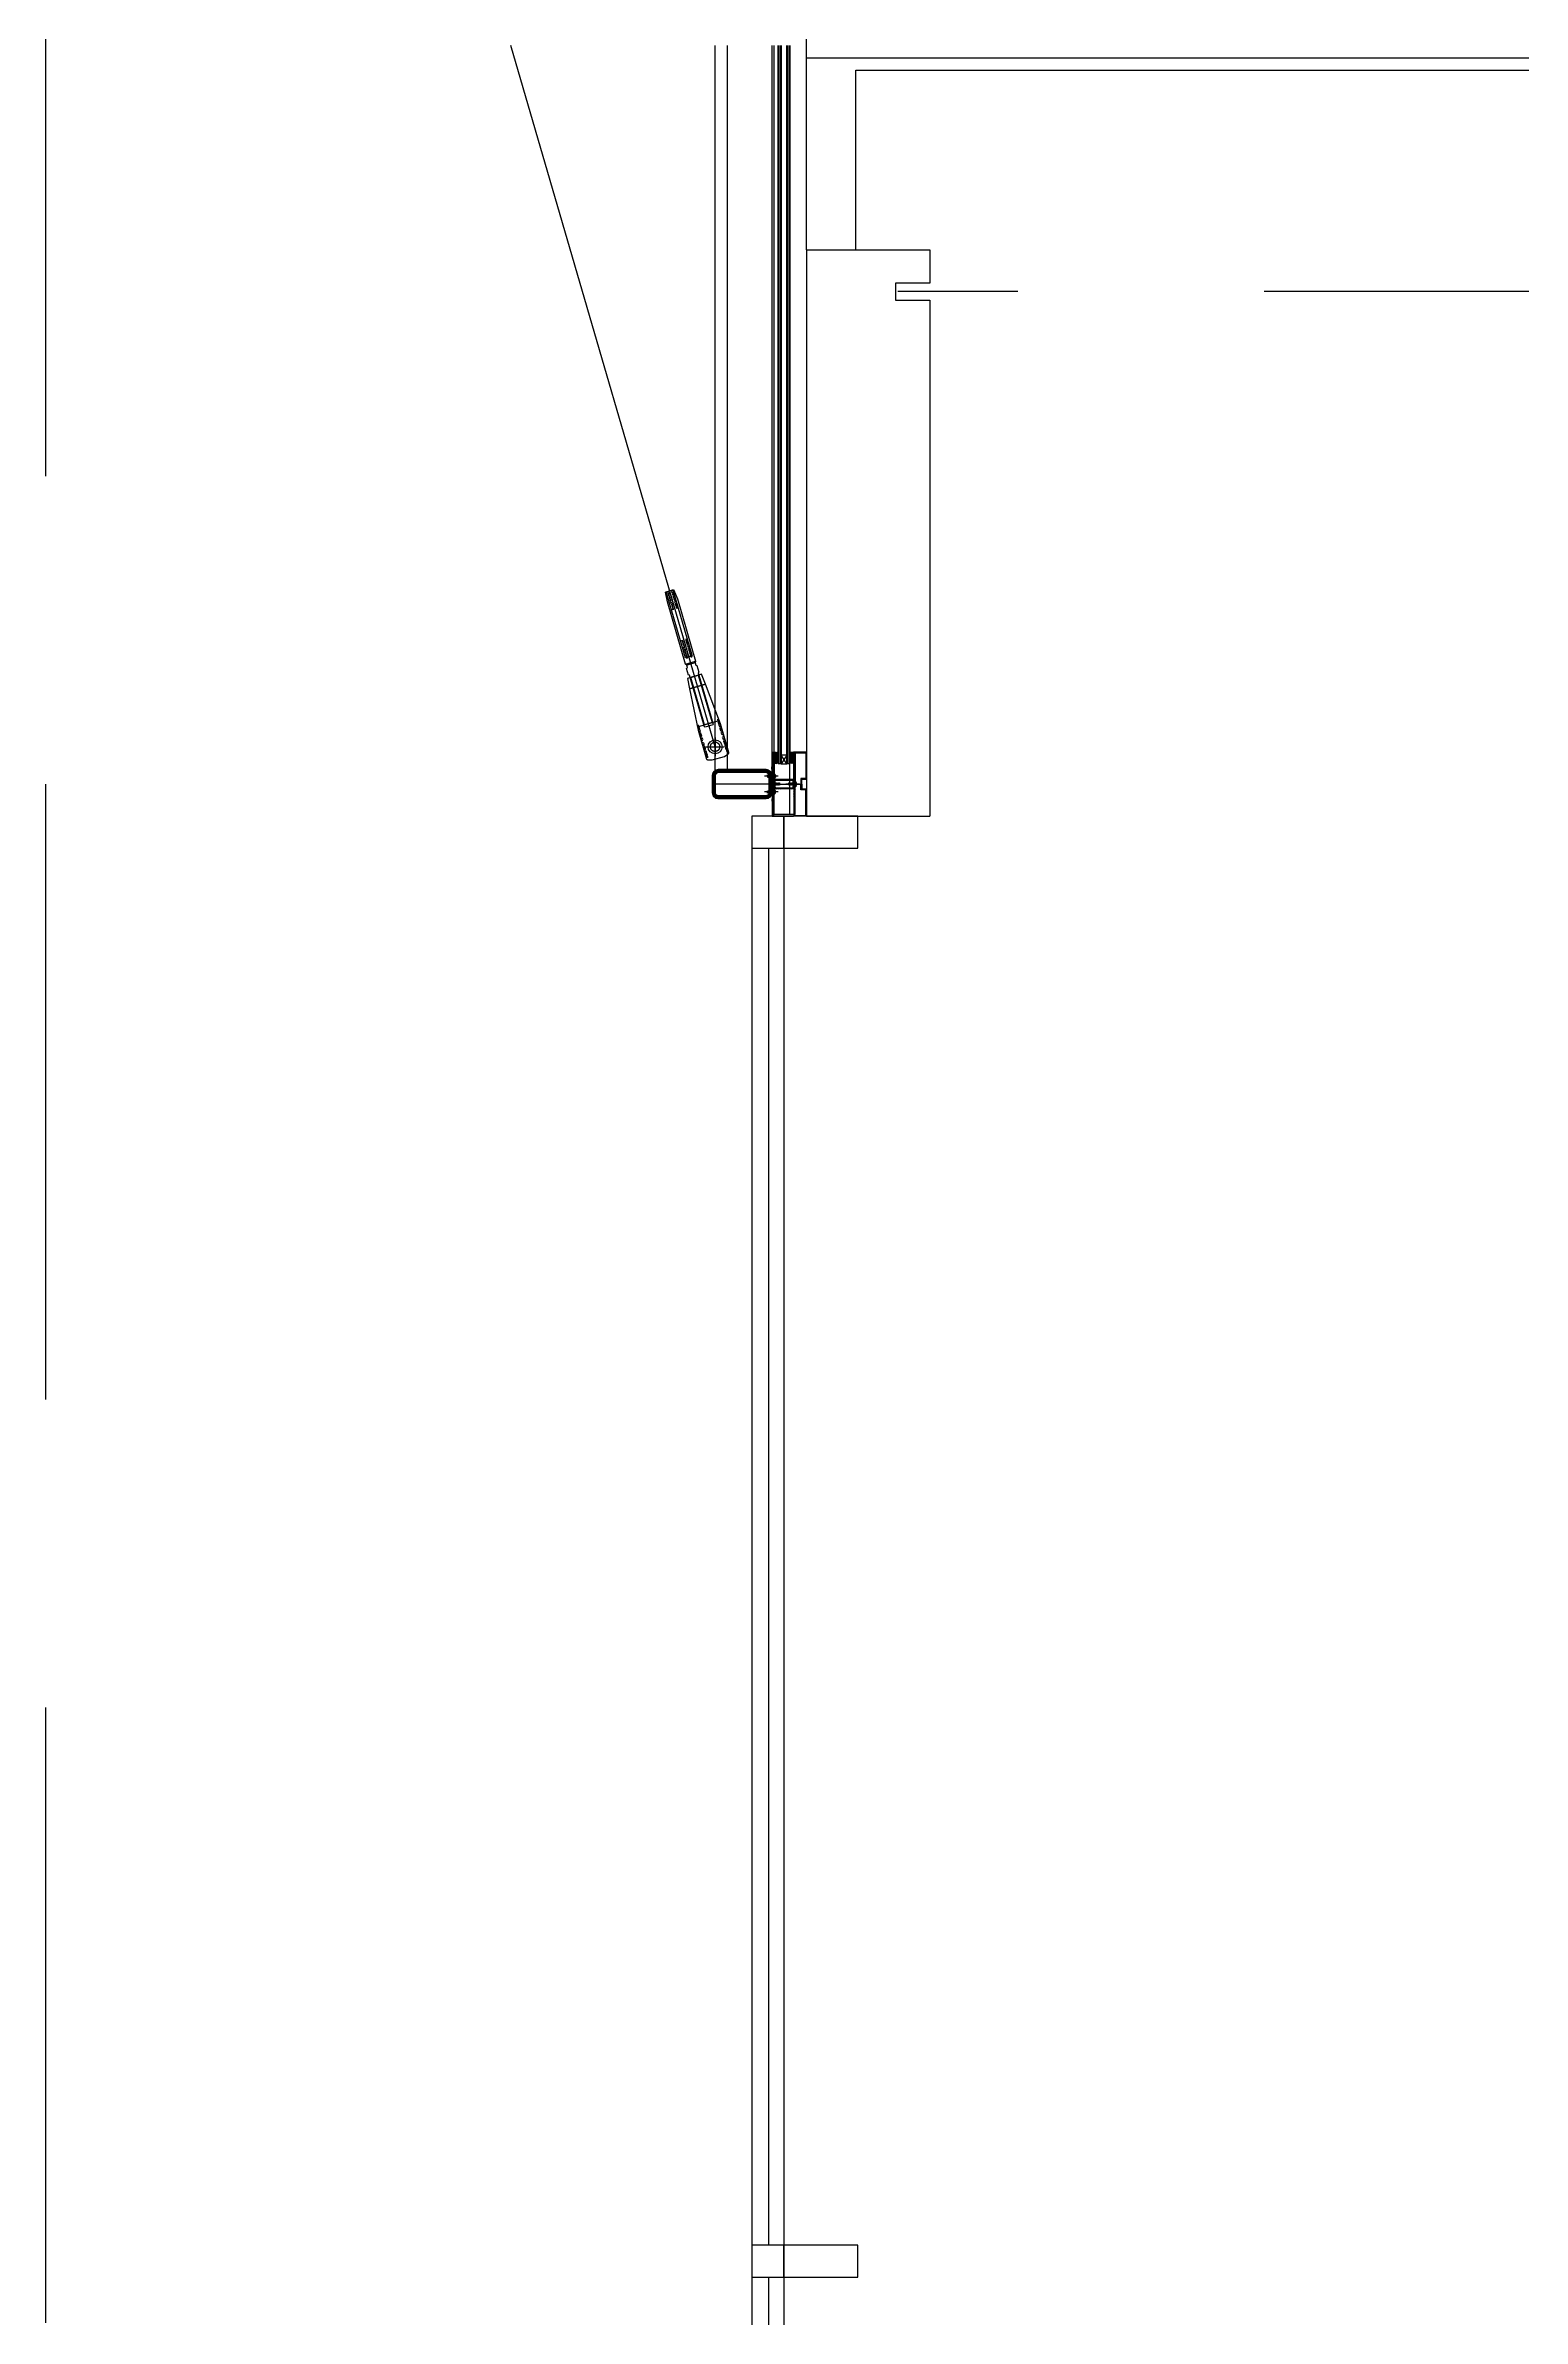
# Model space of a CAD drawing. Extents: x -163002 to 22103, y -103500 to 51643.
# Drawn here: x -132750 to -129750, y 25434 to 30050 of the extents above; entities that cross this region are included whole.
import ezdxf

# ---------------------------------------------------------------- set-up
doc = ezdxf.new("R2010")
doc.units = 0
doc.header["$LTSCALE"] = 1000
doc.header["$MEASUREMENT"] = 0
for name, pattern in [('s2113a$0$CENTER', [2, 1.25, -0.25, 0.25, -0.25]), ('s2113a$0$GFxref$0$s3123a$0$HIDDEN2', [0.1875, 0.125, -0.0625]), ('s2113a$0$HIDDEN', [0.375, 0.25, -0.125]), ('s2113a$0$s4118a$0$HIDDEN', [0.375, 0.25, -0.125])]:
    doc.linetypes.add(name, pattern=pattern)
doc.layers.get('0').update_dxf_attribs({"linetype": 'CONTINUOUS'})
for name, color, linetype in [('s2113a$0$2', 7, 'CONTINUOUS'), ('s2113a$0$5', 5, 's2113a$0$CENTER'), ('s2113a$0$Aux (not print)', 11, 'CONTINUOUS'), ('s2113a$0$buila', 14, 's2113a$0$HIDDEN'), ('s2113a$0$Die No(Not Print)', 11, 'CONTINUOUS'), ('s2113a$0$fire shutter', 5, 's2113a$0$GFxref$0$s3123a$0$HIDDEN2'), ('s2113a$0$glass-p', 1, 'CONTINUOUS'), ('s2113a$0$glass-w', 1, 'CONTINUOUS'), ('s2113a$0$SS Cable', 9, 'CONTINUOUS'), ('s2113a$0$stair', 1, 'CONTINUOUS'), ('s2113a$0$Steel', 30, 'CONTINUOUS'), ('s2113a$0$wal', 3, 'CONTINUOUS'), ('s2113a$0$walc', 1, 'CONTINUOUS')]:
    doc.layers.add(name, color=color, linetype=linetype)
doc.styles.add('s2113a$0$ROMANS', font='romans', dxfattribs={"width": 0.9})
pattern_1 = [(225, (-164677.6526, 108922.3166), (1.122532015, -1.122532015), []), (315, (-164677.6526, 108922.3166), (1.122532015, 1.122532015), [])]

# ---------------------------------------------------------------- blocks, each defined once
blk = doc.blocks.new('s2113a$0$M5P-12')
at = {"layer": 's2113a$0$2'}
for p, q in [((364.5, 386.3), (368, 386.3)), ((364.5, 385.8), (364.5, 386.3)), ((364.5, 385.8), (368, 385.8)), ((364.5, 385.8), (366.2, 384.5)), ((370.7, 384.5), (366.2, 384)), ((370.7, 384.5), (366.2, 384.5)), ((366.2, 384), (366.2, 384.5)), ((368.9, 384.3), (366.2, 384)), ((366.6, 383.5), (366.2, 384)), ((370.7, 383.5), (366.2, 383)), ((366.6, 383.5), (366.2, 383)), ((366.8, 382.5), (366.2, 383)), ((366.8, 382.5), (366.2, 382)), ((370.7, 382.5), (366.2, 382)), ((366.8, 381.5), (366.2, 382)), ((370.7, 381.5), (366.2, 381)), ((366.8, 381.5), (366.2, 381)), ((366.8, 380.5), (366.2, 381)), ((370.7, 380.5), (366.2, 380)), ((366.8, 380.5), (366.2, 380)), ((366.8, 379.5), (366.2, 380)), ((366.8, 379.5), (366.2, 379)), ((370.7, 379.5), (366.2, 379)), ((366.8, 378.5), (366.2, 379)), ((370.7, 378.5), (366.2, 378)), ((366.8, 378.5), (366.2, 378)), ((366.8, 377.5), (366.2, 378)), ((370.7, 377.5), (366.2, 377)), ((366.8, 377.5), (366.2, 377)), ((366.8, 376.5), (366.2, 377)), ((370.7, 376.5), (366.2, 376)), ((366.8, 376.5), (366.2, 376)), ((366.8, 375.5), (366.2, 376)), ((370.7, 375.5), (366.2, 375)), ((366.8, 375.5), (366.2, 375)), ((366.8, 374.5), (366.2, 375)), ((370.7, 374.5), (366.2, 374)), ((366.8, 374.5), (366.2, 374)), ((366.8, 373.5), (366.2, 374)), ((367.4, 383.6), (366.6, 383.5)), ((367.4, 383.6), (366.8, 383.5)), ((367.4, 382.6), (366.8, 382.5)), ((367.4, 381.6), (366.8, 381.5)), ((367.4, 380.6), (366.8, 380.5)), ((367.4, 379.6), (366.8, 379.5)), ((367.4, 378.6), (366.8, 378.5)), ((367.4, 377.6), (366.8, 377.5)), ((367.4, 376.6), (366.8, 376.5)), ((367.4, 375.6), (366.8, 375.5)), ((367.4, 374.6), (366.8, 374.5)), ((368, 385.4), (368.9, 385.4)), ((368.9, 386.3), (372.3, 386.3)), ((368.9, 385.8), (372.3, 385.8)), ((370.1, 383.9), (369.4, 383.8)), ((370.1, 383.9), (369.4, 383.8)), ((370.1, 382.9), (369.4, 382.8)), ((370.1, 381.9), (369.4, 381.8)), ((370.1, 380.9), (369.4, 380.8)), ((370.1, 379.9), (369.4, 379.8)), ((370.1, 378.9), (369.4, 378.8)), ((370.1, 377.9), (369.4, 377.8)), ((370.1, 376.9), (369.4, 376.8)), ((370.1, 375.9), (369.4, 375.8)), ((370.1, 374.9), (369.4, 374.8)), ((370.1, 383.9), (370.7, 384.5)), ((370.1, 383.9), (370.5, 384.3)), ((370.1, 383.9), (370.7, 383.5)), ((370.1, 382.9), (370.7, 383.5)), ((370.1, 382.9), (370.7, 382.5)), ((370.1, 381.9), (370.7, 382.5)), ((370.1, 381.9), (370.7, 381.5)), ((370.1, 380.9), (370.7, 381.5)), ((370.1, 380.9), (370.7, 380.5)), ((370.1, 379.9), (370.7, 380.5)), ((370.1, 379.9), (370.7, 379.5)), ((370.1, 378.9), (370.7, 379.5)), ((370.1, 378.9), (370.7, 378.5)), ((370.1, 377.9), (370.7, 378.5)), ((370.1, 377.9), (370.7, 377.5)), ((370.1, 376.9), (370.7, 377.5)), ((370.1, 376.9), (370.7, 376.5)), ((370.1, 375.9), (370.7, 376.5)), ((370.1, 375.9), (370.7, 375.5)), ((370.1, 374.9), (370.7, 375.5)), ((370.1, 374.9), (370.7, 374.5)), ((370.1, 373.9), (370.7, 374.5)), ((372.3, 385.8), (370.7, 384.5)), ((372.3, 385.8), (372.3, 386.3)), ((370.7, 373.5), (366.2, 373)), ((366.8, 373.5), (366.2, 373)), ((366.8, 372.5), (366.2, 373)), ((366.8, 372.5), (366.5, 372.3)), ((370.5, 372.3), (366.5, 372.3)), ((367.4, 373.6), (366.8, 373.5)), ((367.4, 372.6), (366.8, 372.5)), ((370.7, 372.5), (368.9, 372.3)), ((370.1, 373.9), (369.4, 373.8)), ((370.1, 372.9), (369.4, 372.8)), ((370.1, 373.9), (370.7, 373.5)), ((370.1, 372.9), (370.7, 373.5)), ((370.1, 372.9), (370.7, 372.5)), ((370.5, 372.3), (370.7, 372.5))]:
    blk.add_line(p, q, dxfattribs=at)
at = {"layer": 's2113a$0$5'}
for p, q in [((368, 385.4), (368, 386.3)), ((368.9, 385.4), (368.9, 386.3))]:
    blk.add_line(p, q, dxfattribs=at)
at = {"layer": 's2113a$0$5', "color": 2}
blk.add_line((368.4, 391.7), (368.4, 364.6), dxfattribs=at)
blk = doc.blocks.new('s2113a$0$4.5')
at = {"layer": 's2113a$0$2'}
for p, q in [((-226401.2, -193307.2), (-226401.2, -193307.7)), ((-226393.2, -193307.2), (-226401.2, -193307.2)), ((-226399.3, -193295.2), (-226399.5, -193295.4)), ((-226399.5, -193295.4), (-226397.7, -193295.2)), ((-226398.9, -193295.9), (-226399.5, -193295.4)), ((-226399.5, -193296.4), (-226395, -193295.9)), ((-226398.9, -193295.9), (-226399.5, -193296.4)), ((-226398.9, -193296.9), (-226399.5, -193296.4)), ((-226399.5, -193297.4), (-226395, -193296.9)), ((-226398.9, -193296.9), (-226399.5, -193297.4)), ((-226398.9, -193297.9), (-226399.5, -193297.4)), ((-226399.5, -193298.4), (-226395, -193297.9)), ((-226398.9, -193297.9), (-226399.5, -193298.4)), ((-226398.9, -193298.9), (-226399.5, -193298.4)), ((-226399.5, -193299.4), (-226395, -193298.9)), ((-226398.9, -193298.9), (-226399.5, -193299.4)), ((-226398.9, -193299.9), (-226399.5, -193299.4)), ((-226399.5, -193300.4), (-226395, -193299.9)), ((-226398.9, -193299.9), (-226399.5, -193300.4)), ((-226398.9, -193300.9), (-226399.5, -193300.4)), ((-226399.5, -193301.4), (-226395, -193300.9)), ((-226398.9, -193300.9), (-226399.5, -193301.4)), ((-226398.9, -193301.9), (-226399.5, -193301.4)), ((-226399.5, -193302.4), (-226395, -193301.9)), ((-226398.9, -193301.9), (-226399.5, -193302.4)), ((-226398.9, -193302.9), (-226399.5, -193302.4)), ((-226399.5, -193303.4), (-226395, -193302.9)), ((-226398.9, -193302.9), (-226399.5, -193303.4)), ((-226398.9, -193303.9), (-226399.5, -193303.4)), ((-226399.5, -193304.4), (-226395, -193303.9)), ((-226398.9, -193303.9), (-226399.5, -193304.4)), ((-226398.9, -193304.9), (-226399.5, -193304.4)), ((-226399.5, -193305.4), (-226395, -193304.9)), ((-226398.9, -193304.9), (-226399.5, -193305.4)), ((-226398.9, -193305.9), (-226399.5, -193305.4)), ((-226399.5, -193306.4), (-226395, -193305.9)), ((-226398.9, -193305.9), (-226399.5, -193306.4)), ((-226398.9, -193306.9), (-226399.5, -193306.4)), ((-226399.3, -193295.2), (-226395.3, -193295.2)), ((-226398.9, -193306.9), (-226399.3, -193307.2)), ((-226398.9, -193295.9), (-226398.2, -193295.8)), ((-226398.9, -193296.9), (-226398.2, -193296.8)), ((-226398.9, -193297.9), (-226398.2, -193297.8)), ((-226398.9, -193298.9), (-226398.2, -193298.8)), ((-226398.9, -193299.9), (-226398.2, -193299.8)), ((-226398.9, -193300.9), (-226398.2, -193300.8)), ((-226398.9, -193301.9), (-226398.2, -193301.8)), ((-226398.9, -193302.9), (-226398.2, -193302.8)), ((-226398.9, -193303.9), (-226398.2, -193303.8)), ((-226398.9, -193304.9), (-226398.2, -193304.8)), ((-226398.9, -193305.9), (-226398.2, -193305.8)), ((-226398.9, -193306.9), (-226398.2, -193306.8)), ((-226397.7, -193307.2), (-226395, -193306.9)), ((-226396.2, -193295.6), (-226395.6, -193295.5)), ((-226396.2, -193296.6), (-226395.6, -193296.5)), ((-226396.2, -193297.6), (-226395.6, -193297.5)), ((-226396.2, -193298.6), (-226395.6, -193298.5)), ((-226396.2, -193299.6), (-226395.6, -193299.5)), ((-226396.2, -193300.6), (-226395.6, -193300.5)), ((-226396.2, -193301.6), (-226395.6, -193301.5)), ((-226396.2, -193302.6), (-226395.6, -193302.5)), ((-226396.2, -193303.6), (-226395.6, -193303.5)), ((-226396.2, -193304.6), (-226395.6, -193304.5)), ((-226396.2, -193305.6), (-226395.6, -193305.5)), ((-226396.2, -193306.6), (-226395.6, -193306.5)), ((-226395.6, -193295.5), (-226395.3, -193295.2)), ((-226395.6, -193295.5), (-226395, -193295.9)), ((-226395.6, -193296.5), (-226395, -193295.9)), ((-226395.6, -193296.5), (-226395, -193296.9)), ((-226395.6, -193297.5), (-226395, -193296.9)), ((-226395.6, -193297.5), (-226395, -193297.9)), ((-226395.6, -193298.5), (-226395, -193297.9)), ((-226395.6, -193298.5), (-226395, -193298.9)), ((-226395.6, -193299.5), (-226395, -193298.9)), ((-226395.6, -193299.5), (-226395, -193299.9)), ((-226395.6, -193300.5), (-226395, -193299.9)), ((-226395.6, -193300.5), (-226395, -193300.9)), ((-226395.6, -193301.5), (-226395, -193300.9)), ((-226395.6, -193301.5), (-226395, -193301.9)), ((-226395.6, -193302.5), (-226395, -193301.9)), ((-226395.6, -193302.5), (-226395, -193302.9)), ((-226395.6, -193303.5), (-226395, -193302.9)), ((-226395.6, -193303.5), (-226395, -193303.9)), ((-226395.6, -193304.5), (-226395, -193303.9)), ((-226395.6, -193304.5), (-226395, -193304.9)), ((-226395.6, -193305.5), (-226395, -193304.9)), ((-226395.6, -193305.5), (-226395, -193305.9)), ((-226395.6, -193306.5), (-226395, -193305.9)), ((-226395.6, -193306.5), (-226395, -193306.9)), ((-226395.3, -193307.2), (-226395, -193306.9)), ((-226393.2, -193307.2), (-226393.2, -193307.7)), ((-226397.8, -193309.2), (-226396.6, -193309.2)), ((-226397.8, -193309.2), (-226397.8, -193309.7)), ((-226396.6, -193309.2), (-226396.6, -193309.7))]:
    blk.add_line(p, q, dxfattribs=at)
for centre, radius, start, end in [((-226399.5, -193307.5), 1.76, 188.6412, 243.4927), ((-226395, -193307.5), 1.76, 296.4734, 351.3249), ((-226397.2, -193302.6), 7.08, 244.5235, 265.1216), ((-226397.2, -193302.6), 7.08, 274.8444, 295.4426)]:
    blk.add_arc(centre, radius, start, end, dxfattribs=at)
at = {"layer": 's2113a$0$5', "color": 2}
blk.add_line((-226397.2, -193314.7), (-226397.2, -193290), dxfattribs=at)
blk = doc.blocks.new('s2113a$0$Ronstan_RF1528-12_P')
at = {"layer": 's2113a$0$Aux (not print)', "linetype": 's2113a$0$HIDDEN'}
blk.add_circle((0, 0), 9.5, dxfattribs=at)
at = {"layer": 's2113a$0$Aux (not print)'}
for p in [(0, 0), (149, 0)]:
    blk.add_point(p, dxfattribs=at)
at = {"layer": 's2113a$0$SS Cable', "color": 8, "linetype": 's2113a$0$HIDDEN'}
blk.add_line((49, 22.9), (49, -23), dxfattribs=at)
at = {"layer": 's2113a$0$SS Cable', "color": 0, "linetype": 'ByBlock'}
blk.add_lwpolyline([(-19, 23.5, 0.414214), (-21, 21.5), (-24, 13), (-24, -13), (-21, -21.5, 0.414214), (-19, -23.5), (41.7, -23.5), (127.8, -16.9), (127.8, 16.9), (41.7, 23.5)], format="xyb", close=True, dxfattribs=at)
at = {"layer": 's2113a$0$SS Cable', "color": 8, "linetype": 's2113a$0$HIDDEN'}
blk.add_lwpolyline([(49, 8), (149, 8), (149, -8), (49, -8)], close=True, dxfattribs=at)
at = {"layer": 's2113a$0$SS Cable', "color": 0, "linetype": 'ByBlock'}
blk.add_lwpolyline([(127.8, -16.9), (149, -15), (149, 15), (127.8, 16.9)], close=True, dxfattribs=at)
at = {"layer": 's2113a$0$Steel', "color": 8}
blk.add_circle((0, 0), 14.2, dxfattribs=at)
at = {"layer": 's2113a$0$Aux (not print)', "style": 's2113a$0$ROMANS', "width": 0.7}
for text_generation_flag, p in [(6, (-17.5, 19.6)), (4, (52.2, 19.6))]:
    blk.add_text('Ronstan_RF1528-12_P', height=2.5, rotation=180, dxfattribs=dict(at, text_generation_flag=text_generation_flag)).set_placement(p)
for text_generation_flag, p in [(4, (-17.5, -19.6)), (6, (52.2, -19.6))]:
    blk.add_text('Ronstan_RF1528-12_P', height=2.5, dxfattribs=dict(at, text_generation_flag=text_generation_flag)).set_placement(p)
blk = doc.blocks.new('s2113a$0$Ronstan_RF1513M1212_P')
at = {"layer": 's2113a$0$Aux (not print)', "linetype": 's2113a$0$HIDDEN'}
blk.add_lwpolyline([(0, -9), (-104, -9), (-105, -8), (-105, 8), (-104, 9), (0, 9)], dxfattribs=at)
blk.add_lwpolyline([(180.9, -7), (40.9, -7), (40.9, 7), (180.9, 7)], close=True, dxfattribs=at)
at = {"layer": 's2113a$0$Aux (not print)'}
for p in [(0, 0), (180.9, 0)]:
    blk.add_point(p, dxfattribs=at)
at = {"layer": 's2113a$0$SS Cable', "linetype": 'ByBlock'}
blk.add_line((26.1, -9), (26.1, 9), dxfattribs=at)
blk.add_line((26.1, -9), (26.1, 9), dxfattribs=at)
at = {"layer": 's2113a$0$SS Cable', "color": 0, "linetype": 'ByBlock'}
for points in [[(0, 9), (5, 9), (6, 11), (20.1, 11), (21.1, 9), (26.1, 9), (29.1, 10.5), (160.9, 10.5), (180.9, 8.5), (180.9, -8.5), (160.9, -10.5), (29.1, -10.5), (26.1, -9), (21.1, -9), (20.1, -11), (6, -11), (5, -9), (0, -9)], [(26.1, 9), (29.1, 10.5), (29.1, -10.5), (26.1, -9)]]:
    blk.add_lwpolyline(points, close=True, dxfattribs=at)
at = {"layer": 's2113a$0$Die No(Not Print)', "extrusion": (0, 0, -1), "char_height": 2.5, "width": 32.638, "attachment_point": 1, "style": 's2113a$0$ROMANS'}
for insert, text_direction in [((77.8, 5), (-1, 0, 0)), ((141.9, -5.8), (1, 0, 0))]:
    blk.add_mtext('Ronstan_RF1513M1212_P', dxfattribs=dict(at, insert=insert, text_direction=text_direction))
at = {"layer": 's2113a$0$Die No(Not Print)', "insert": (141.9, 5), "char_height": 2.5, "width": 32.638, "attachment_point": 1, "style": 's2113a$0$ROMANS'}
blk.add_mtext('Ronstan_RF1513M1212_P', dxfattribs=at)
at = {"layer": 's2113a$0$Die No(Not Print)', "insert": (77.8, -5.8), "char_height": 2.5, "width": 32.638, "attachment_point": 1, "rotation": 180, "style": 's2113a$0$ROMANS'}
blk.add_mtext('Ronstan_RF1513M1212_P', dxfattribs=at)
blk = doc.blocks.new('s2113a')
at = {"layer": 's2113a$0$glass-p'}
h = blk.add_hatch(dxfattribs=at)
h.set_pattern_fill('ANSI32', color=256, scale=0.25, angle=90, style=0)
h.set_pattern_definition([(135, (-164357.0765, -51926.116), (1.68379802, 1.68379802), []), (135, (-164358.199, -51926.116), (1.68379802, 1.68379802), [])])
h.paths.add_polyline_path([(-131394.9, 28568.102, -0.41421356), (-131382.9, 28580.102), (-131286.9, 28580.102, -0.41421356), (-131274.9, 28568.102), (-131274.9, 28532.102, -0.41421356), (-131286.9, 28520.102), (-131382.9, 28520.102, -0.41421356), (-131394.9, 28532.102)])
h.paths.add_polyline_path([(-131280.9, 28568.102, 0.41421356), (-131286.9, 28574.102), (-131382.9, 28574.102, 0.41421356), (-131388.9, 28568.102), (-131388.9, 28532.102, 0.41421356), (-131382.9, 28526.102), (-131286.9, 28526.102, 0.41421356), (-131280.9, 28532.102)], flags=16)
h = blk.add_hatch(dxfattribs=at)
h.set_pattern_fill('ANSI32', color=256, scale=0.25, angle=90, style=0)
h.set_pattern_definition([(135, (-164563.9413, -50717.9301), (1.68379802, 1.68379802), []), (135, (-164565.0638, -50717.9301), (1.68379802, 1.68379802), [])])
h.paths.add_polyline_path([(-131273.9, 28615.102), (-131269.9, 28615.102), (-131269.9, 28550.102), (-131269.9, 28485.102), (-131273.9, 28485.102), (-131273.9, 28550.102)])
h = blk.add_hatch(dxfattribs=at)
h.set_pattern_fill('ANSI37', color=256, scale=0.5, angle=90, style=0)
h.set_pattern_definition(pattern_1)
edge = h.paths.add_edge_path()
edge.add_arc((-131265.9, 28629.482), 14.926, 254.455131, 285.544869, ccw=False)
edge.add_line((-131269.9, 28615.102), (-131269.9, 28597.533))
edge.add_ellipse((-131265.9, 28597.06), major_axis=(0, 4.957), ratio=0.80691857, start_angle=-90, end_angle=90)
edge.add_line((-131261.9, 28597.533), (-131261.9, 28615.102))
h = blk.add_hatch(dxfattribs=at)
h.set_pattern_fill('HONEY', color=256, scale=0.25, angle=90, style=0)
h.set_pattern_definition([(360, (-97822.1474, 108922.31655), (1.190625, -0.6874075), [0.79375, -1.5875]), (240, (-97822.1474, 108922.31655), (-1.190624858, -0.6874077463), [0.79375, -1.5875]), (300, (-97822.1474, 108922.31655), (1.42e-07, -1.3748152464), [-1.5875, 0.79375])])
edge = h.paths.add_edge_path()
edge.add_ellipse((-131265.9, 28597.06), major_axis=(0, 4.957), ratio=0.80691857, start_angle=0, end_angle=360, ccw=False)
h = blk.add_hatch(dxfattribs=at)
h.set_pattern_fill('ANSI37', color=256, scale=0.5, angle=90, style=0)
h.set_pattern_definition(pattern_1)
edge = h.paths.add_edge_path()
edge.add_ellipse((-131233.9, 28597.06), major_axis=(0, 4.957), ratio=0.80691857, start_angle=270, end_angle=450, ccw=False)
edge.add_line((-131229.9, 28597.06), (-131229.9, 28612.102))
edge.add_line((-131229.9, 28612.102), (-131229.9, 28613.602))
edge.add_line((-131229.9, 28613.602), (-131230.9, 28613.602))
edge.add_line((-131230.9, 28613.602), (-131230.9, 28615.102))
edge.add_arc((-131233.779, 28622.738), 8.16, 249.343567, 290.656433, ccw=False)
edge.add_line((-131236.657, 28615.102), (-131237.9, 28615.102))
edge.add_line((-131237.9, 28615.102), (-131237.9, 28597.06))
h.paths.add_polyline_path([(-131237.9, 28615.102), (-131236.657, 28615.102, -0.04226372), (-131237.9, 28615.695)])
h = blk.add_hatch(dxfattribs=at)
h.set_pattern_fill('HONEY', color=256, scale=0.25, angle=90, style=0)
h.set_pattern_definition([(180, (-164677.6526, 108922.31656), (-1.190625, -0.6874075), [0.79375, -1.5875]), (300, (-164677.6526, 108922.31656), (1.1906248577, -0.6874077464), [0.79375, -1.5875]), (240, (-164677.6526, 108922.31656), (-1.423e-07, -1.3748152464), [-1.5875, 0.79375])])
edge = h.paths.add_edge_path()
edge.add_ellipse((-131233.9, 28597.06), major_axis=(0, 4.957), ratio=0.80691857, start_angle=0, end_angle=360)
h = blk.add_hatch(dxfattribs=at)
h.set_pattern_fill('ANSI32', color=256, scale=0.25, angle=90, style=0)
h.set_pattern_definition([(135, (-164882.3634, -51848.8506), (1.68379802, 1.68379802), []), (135, (-164883.486, -51848.8506), (1.68379802, 1.68379802), [])])
h.paths.add_polyline_path([(-131229.9, 28612.102), (-131226.9, 28612.102), (-131226.9, 28550.102), (-131226.9, 28488.102), (-131229.9, 28488.102), (-131229.9, 28550.102)])
h = blk.add_hatch(dxfattribs=at)
h.set_pattern_fill('ANSI31', color=256, scale=0.25, angle=90, style=0)
h.set_pattern_definition([(135, (-164678.6526, -51822.1116), (0.5612660076, 0.5612660075), [])])
h.paths.add_polyline_path([(-131274.9, 28550.102), (-131273.9, 28550.102), (-131273.9, 28532.102), (-131274.9, 28532.102)])
h.paths.add_polyline_path([(-131274.9, 28568.102), (-131273.9, 28568.102), (-131273.9, 28550.102), (-131274.9, 28550.102)])
h = blk.add_hatch(dxfattribs=at)
h.set_pattern_fill('ANSI32', color=256, scale=0.25, angle=90, style=0)
h.set_pattern_definition([(135, (-164848.2094, -51848.1147), (1.68379802, 1.68379802), []), (135, (-164849.332, -51848.1147), (1.68379802, 1.68379802), [])])
h.paths.add_polyline_path([(-131265.9, 28560.102), (-131233.9, 28560.102, -0.41421356), (-131229.9, 28556.102), (-131229.9, 28544.102, -0.41421356), (-131233.9, 28540.102), (-131265.9, 28540.102, -0.41421356), (-131269.9, 28544.102), (-131269.9, 28556.102, -0.41421356)])
h.paths.add_polyline_path([(-131265.9, 28558.102, 0.41421356), (-131267.9, 28556.102), (-131267.9, 28544.102, 0.41421356), (-131265.9, 28542.102), (-131233.9, 28542.102, 0.41421356), (-131231.9, 28544.102), (-131231.9, 28556.102, 0.41421356), (-131233.9, 28558.102)], flags=16)
at = {"layer": 's2113a$0$buila', "linetype": 's2113a$0$s4118a$0$HIDDEN', "ltscale": 5}
blk.add_line((-132749.9, 36050.1), (-132749.9, 16100.1), dxfattribs=at)
at = {"layer": 's2113a$0$fire shutter', "ltscale": 8}
blk.add_line((-129274.9, 29550.1), (-131018.644, 29550.1), dxfattribs=at)
at = {"layer": 's2113a$0$glass-p'}
for p, q in [((-131389.9, 28625.805), (-131804.84, 30050.101)), ((-131389.9, 28577.849), (-131389.9, 30050.101)), ((-131364.9, 28580.102), (-131364.9, 30050.101)), ((-131273.9, 28615.102), (-131273.9, 30050.101)), ((-131269.9, 28615.102), (-131269.9, 30050.101)), ((-131260.9, 30050.101), (-131260.9, 28591.102)), ((-131256.9, 28591.102), (-131256.9, 30050.101)), ((-131242.9, 30050.101), (-131242.9, 28591.102)), ((-131238.9, 28591.102), (-131238.9, 30050.101)), ((-131408.604, 28625.805), (-131371.196, 28625.805)), ((-131389.9, 28644.509), (-131389.9, 28607.101)), ((-131274.9, 28580.102), (-131274.9, 28585.102)), ((-131273.9, 28550.102), (-131273.9, 28615.102)), ((-131273.9, 28615.102), (-131269.9, 28615.102)), ((-131269.9, 28615.102), (-131269.9, 28550.102)), ((-131237.9, 28489.102), (-131237.9, 28592.431)), ((-131203.9, 28615.102), (-131230.9, 28615.102)), ((-131230.9, 28613.602), (-131230.9, 28615.102)), ((-131230.9, 28613.602), (-131205.4, 28613.602)), ((-131229.9, 28550.102), (-131229.9, 28612.102)), ((-131229.9, 28612.102), (-131226.9, 28612.102)), ((-131226.9, 28612.102), (-131226.9, 28550.102)), ((-131205.4, 28613.602), (-131205.4, 28561.602)), ((-131203.9, 28560.102), (-131203.9, 28615.102)), ((-131274.9, 28550.102), (-131394.9, 28550.102)), ((-131273.9, 28568.102), (-131274.9, 28568.102)), ((-131273.9, 28532.102), (-131274.9, 28532.102)), ((-131273.9, 28549.602), (-131273.9, 28550.602)), ((-131273.9, 28550.102), (-131273.9, 28485.102)), ((-131271.9, 28550.102), (-131216.576, 28550.102)), ((-131270.9, 28564.602), (-131270.9, 28563.602)), ((-131269.9, 28489.102), (-131269.9, 28550.102)), ((-131229.9, 28550.102), (-131229.9, 28485.102)), ((-131226.9, 28488.102), (-131226.9, 28550.102)), ((-131205.4, 28561.602), (-131215.4, 28561.602)), ((-131215.4, 28561.602), (-131215.4, 28550.102)), ((-131215.4, 28538.602), (-131215.4, 28550.102)), ((-131205.4, 28538.602), (-131215.4, 28538.602)), ((-131213.9, 28550.102), (-131213.9, 28560.102)), ((-131213.9, 28560.102), (-131203.9, 28560.102)), ((-131213.9, 28550.102), (-131213.9, 28540.102)), ((-131213.9, 28540.102), (-131203.9, 28540.102)), ((-131205.4, 28486.602), (-131205.4, 28538.602)), ((-131203.9, 28540.102), (-131203.9, 28485.102)), ((-131274.9, 28520.102), (-131274.9, 28515.102)), ((-131203.9, 28485.102), (-131230.9, 28485.102)), ((-131229.9, 28488.102), (-131226.9, 28488.102)), ((-131229.9, 28486.602), (-131205.4, 28486.602))]:
    blk.add_line(p, q, dxfattribs=at)
for points in [[(-131255.9, 30050.101), (-131255.9, 28592.102), (-131256.9, 28591.102), (-131260.9, 28591.102), (-131261.9, 28592.102), (-131261.9, 30050.101)], [(-131237.9, 30050.101), (-131237.9, 28592.102), (-131238.9, 28591.102), (-131242.9, 28591.102), (-131243.9, 28592.102), (-131243.9, 30050.101)], [(-131243.9, 28609.102), (-131255.9, 28591.102), (-131243.9, 28591.102), (-131255.9, 28609.102)]]:
    blk.add_lwpolyline(points, dxfattribs=at)
for points in [[(-131382.9, 28520.102, -0.41421356), (-131394.9, 28532.102), (-131394.9, 28568.102, -0.41421356), (-131382.9, 28580.102), (-131286.9, 28580.102, -0.41421356), (-131274.9, 28568.102), (-131274.9, 28532.102, -0.41421356), (-131286.9, 28520.102)], [(-131382.9, 28526.102, -0.41421356), (-131388.9, 28532.102), (-131388.9, 28568.102, -0.41421356), (-131382.9, 28574.102), (-131286.9, 28574.102, -0.41421356), (-131280.9, 28568.102), (-131280.9, 28532.102, -0.41421356), (-131286.9, 28526.102)], [(-131229.9, 28544.102, -0.41421356), (-131233.9, 28540.102), (-131265.9, 28540.102, -0.41421356), (-131269.9, 28544.102), (-131269.9, 28556.102, -0.41421356), (-131265.9, 28560.102), (-131233.9, 28560.102, -0.41421356), (-131229.9, 28556.102)], [(-131231.9, 28544.102, -0.41421356), (-131233.9, 28542.102), (-131265.9, 28542.102, -0.41421356), (-131267.9, 28544.102), (-131267.9, 28556.102, -0.41421356), (-131265.9, 28558.102), (-131233.9, 28558.102, -0.41421356), (-131231.9, 28556.102)]]:
    blk.add_lwpolyline(points, format="xyb", close=True, dxfattribs=at)
blk.add_lwpolyline([(-131255.9, 28591.102), (-131243.9, 28591.102), (-131243.9, 28609.102), (-131255.9, 28609.102)], close=True, dxfattribs=at)
for centre, radius, start, end in [((-131265.9, 28629.482), 14.926, 254.455131, 285.544869), ((-131233.779, 28622.738), 8.16, 239.663196, 290.656433)]:
    blk.add_arc(centre, radius, start, end, dxfattribs=at)
at = {"layer": 's2113a$0$glass-p', "extrusion": (0, 0, -1)}
blk.add_ellipse((-131265.9, 28597.06), major_axis=(0, 4.957), ratio=0.80691857, dxfattribs=at)
at = {"layer": 's2113a$0$glass-p'}
blk.add_ellipse((-131233.9, 28597.06), major_axis=(0, 4.957), ratio=0.80691857, dxfattribs=at)
at = {"layer": 's2113a$0$glass-w'}
for p, q in [((-131273.9, 28485.102), (-131230.9, 28485.102)), ((-131269.9, 28489.102), (-131229.9, 28489.102)), ((-131206.3, 28485.102), (-131206.297, 28485.102))]:
    blk.add_line(p, q, dxfattribs=at)
for points in [[(-131314.9, 28420.102), (-131249.9, 28420.102), (-131249.9, 28485.102), (-131314.9, 28485.102)], [(-131249.9, 28420.102), (-131099.9, 28420.102), (-131099.9, 28485.102), (-131249.9, 28485.102)], [(-131314.9, 25517.6), (-131249.9, 25517.6), (-131249.9, 25582.6), (-131314.9, 25582.6)], [(-131249.9, 25517.6), (-131099.9, 25517.6), (-131099.9, 25582.6), (-131249.9, 25582.6)]]:
    blk.add_lwpolyline(points, close=True, dxfattribs=at)
at = {"layer": 's2113a$0$stair'}
for points in [[(-131203.9, 30025.1), (-116175, 30025.1)], [(-131103.9, 29635.102), (-131103.9, 30000.1), (-116150, 30000.1)]]:
    blk.add_lwpolyline(points, dxfattribs=at)
at = {"layer": 's2113a$0$wal'}
blk.add_line((-131203.9, 28485.102), (-130953.9, 28485.102), dxfattribs=at)
for points in [[(-131203.9, 29635.102), (-130953.9, 29635.102), (-130953.9, 29567.599)], [(-131203.9, 29635.102), (-131203.9, 28485.102)], [(-130953.9, 29567.599), (-131023.644, 29567.599), (-131023.644, 29532.599), (-130953.9, 29532.599)], [(-130953.9, 29532.599), (-130953.9, 28485.102)]]:
    blk.add_lwpolyline(points, dxfattribs=at)
at = {"layer": 's2113a$0$walc'}
blk.add_line((-131314.9, 28420.102), (-131314.9, 19525.1), dxfattribs=at)
at = {"layer": 's2113a$0$walc', "color": 4}
blk.add_lwpolyline([(-131203.9, 29635.102), (-131203.9, 30550.1), (-116249.9, 30550.1)], dxfattribs=at)
at = {"layer": 's2113a$0$walc'}
for points in [[(-131249.9, 28485.102), (-131250.044, 19525.1)], [(-131281.401, 28420.102), (-131281.447, 25582.6)], [(-131281.448, 25517.6), (-131281.495, 22582.6)]]:
    blk.add_lwpolyline(points, dxfattribs=at)
at = {"layer": 's2113a$0$glass-p', "rotation": 106.2424064650496}
for name, p in [('s2113a$0$Ronstan_RF1513M1212_P', (-131431.576, 28768.858)), ('s2113a$0$Ronstan_RF1528-12_P', (-131389.9, 28625.805))]:
    blk.add_blockref(name, p, dxfattribs=at)
at = {"layer": 's2113a$0$glass-p'}
for name, p, xscale, yscale, zscale, rotation in [('s2113a$0$4.5', (-348740.53, -226130.801), -1.125000049258233, 1.125000049258233, 1.125000049255118, 89.99999999703549), ('s2113a$0$4.5', (-348740.529, 283231.006), 1.125000049258233, 1.125000049258233, 1.125000049258233, 89.99999999703552), ('s2113a$0$M5P-12', (-130844.701, 28959.482), -1.111111111109494, 1.111111111109494, 1.111111111111111, 89.9999999969985), ('s2113a$0$4.5', (-348697.529, 283247.006), 1.125000049258233, 1.125000049258233, 1.125000049258233, 89.99999999703552)]:
    blk.add_blockref(name, p, dxfattribs=dict(at, xscale=xscale, yscale=yscale, zscale=zscale, rotation=rotation))

msp = doc.modelspace()

# ---------------------------------------------------------------- block references
msp.add_blockref('s2113a', (0, 0))

doc.saveas('drawing.dxf')
